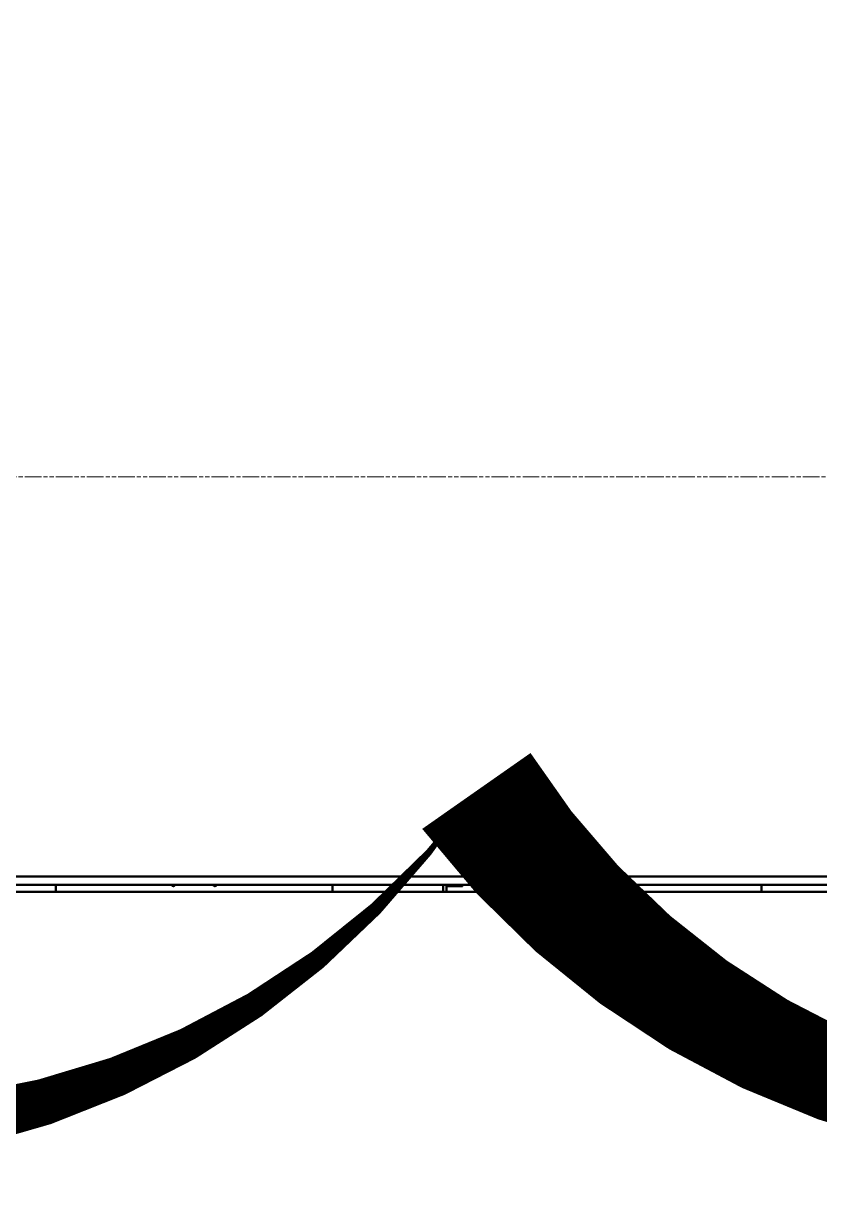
# Model space of a CAD drawing. Header units: metres. Extents: x -9802 to 773, y -8579 to 5125.
# Drawn here: x -5080.5 to -5023, y -1310.1 to -1224.9 of the extents above; entities that cross this region are included whole.
import ezdxf

# ---------------------------------------------------------------- set-up
doc = ezdxf.new("R2010")
doc.units = ezdxf.units.M
doc.header["$MEASUREMENT"] = 0
doc.linetypes.add('AM_ISO09W050', pattern=[22.5, 12, -1.5, 3, -1.5, 3, -1.5])
doc.layers.get('0').update_dxf_attribs({"color": 30, "lineweight": 0})
for name, color, linetype, lineweight in [('HOLD', 7, 'Continuous', 0), ('SSN_PBC-AM_0', 5, 'Continuous', 50), ('SSN_PBC-AM_11', 9, 'AM_ISO09W050', 18)]:
    doc.layers.add(name, color=color, linetype=linetype, lineweight=lineweight)

# ---------------------------------------------------------------- blocks, each defined once
blk = doc.blocks.new('PBC_3190_20-017-10022_D')
at = {"layer": 'SSN_PBC-AM_0'}
for p, q in [((3162, 511), (1803, 511)), ((1803, 505), (3162, 505)), ((2182.5, 500), (2182.5, 505)), ((2382.5, 505), (2382.5, 500)), ((2462.5, 500), (2462.5, 505)), ((2465, 504.5), (2465, 505)), ((2465, 504), (2465, 504.5)), ((2465, 504), (2474.3, 504)), ((2465, 500), (2465, 504)), ((2470, 504.5), (2470, 505)), ((2470, 504), (2470, 504.5)), ((2476, 504), (2474.3, 504)), ((2476.5, 505), (2476.5, 504.5)), ((2553.5, 504.5), (2553.5, 505)), ((2555.7, 504), (2554, 504)), ((2555.7, 504), (2565, 504)), ((2560, 505), (2560, 504.5)), ((2560, 504.5), (2560, 504)), ((2565, 505), (2565, 504.5)), ((2565, 504.5), (2565, 504)), ((2565, 504), (2565, 500)), ((2692.5, 500), (2692.5, 505)), ((3122, 500), (78, 500))]:
    blk.add_line(p, q, dxfattribs=at)
for centre, radius, start, end in [((2267.5, 505), 1, 180, 0), ((2297.5, 505), 1, 180, 0), ((2476, 504.5), 0.5, 270, 0), ((2500, 505), 1, 180, 0), ((2530, 505), 1, 180, 0), ((2554, 504.5), 0.5, 180, 270)]:
    blk.add_arc(centre, radius, start, end, dxfattribs=at)
at = {"layer": 'SSN_PBC-AM_11'}
blk.add_line((0, 800), (3200, 800), dxfattribs=at)
blk = doc.blocks.new('A$C4EFB1426')
at = {"layer": 'SSN_PBC-AM_0'}
blk.add_blockref('PBC_3190_20-017-10022_D', (-12060.88, 1198.16), dxfattribs=at)

msp = doc.modelspace()

# ---------------------------------------------------------------- linework, layer by layer
at = {"layer": 'HOLD'}
msp.add_lwpolyline([(-4569.806, -1280.405, 0, 9.56, -0.520567), (-4665.402, -1280.405, 0, 9.56, -0.520567), (-4760.998, -1280.405, 0, 9.56, -0.520567), (-4856.594, -1280.405, 0, 9.56, -0.520567), (-4952.19, -1280.405, 0, 9.56, -0.520567), (-5047.786, -1280.405, 0, 9.56, -0.520567), (-5143.382, -1280.405, 0, 9.56, -0.520567), (-5178.137, -1219.564, 0, 9.56, -0.520567), (-5178.137, -1123.968, 0, 9.56, -0.520567), (-5178.137, -1028.372, 0, 9.56, -0.520567), (-5178.137, -932.776, 0, 9.56, -0.520567), (-5178.137, -837.18, 0, 9.56, -0.520567), (-5178.137, -696.405, 0, 9.56, -0.520567), (-5082.541, -696.405, 0, 9.56, -0.520567), (-4986.945, -696.405, 0, 9.56, -0.520567), (-4891.349, -696.405, 0, 9.56, -0.520567), (-4795.753, -696.405, 0, 9.56, -0.520567), (-4700.157, -696.405, 0, 9.56, -0.520567), (-4604.561, -696.405, 0, 9.56, -0.520567), (-4544.598, -732.038, 0, 9.56, -0.520567)], format="xyseb", dxfattribs=at)

# ---------------------------------------------------------------- block references
at = {"xscale": 0.1, "yscale": 0.1, "zscale": 0.1}
msp.add_blockref('A$C4EFB1426', (-4090.347, -1457.513), dxfattribs=at)

doc.saveas('drawing.dxf')
